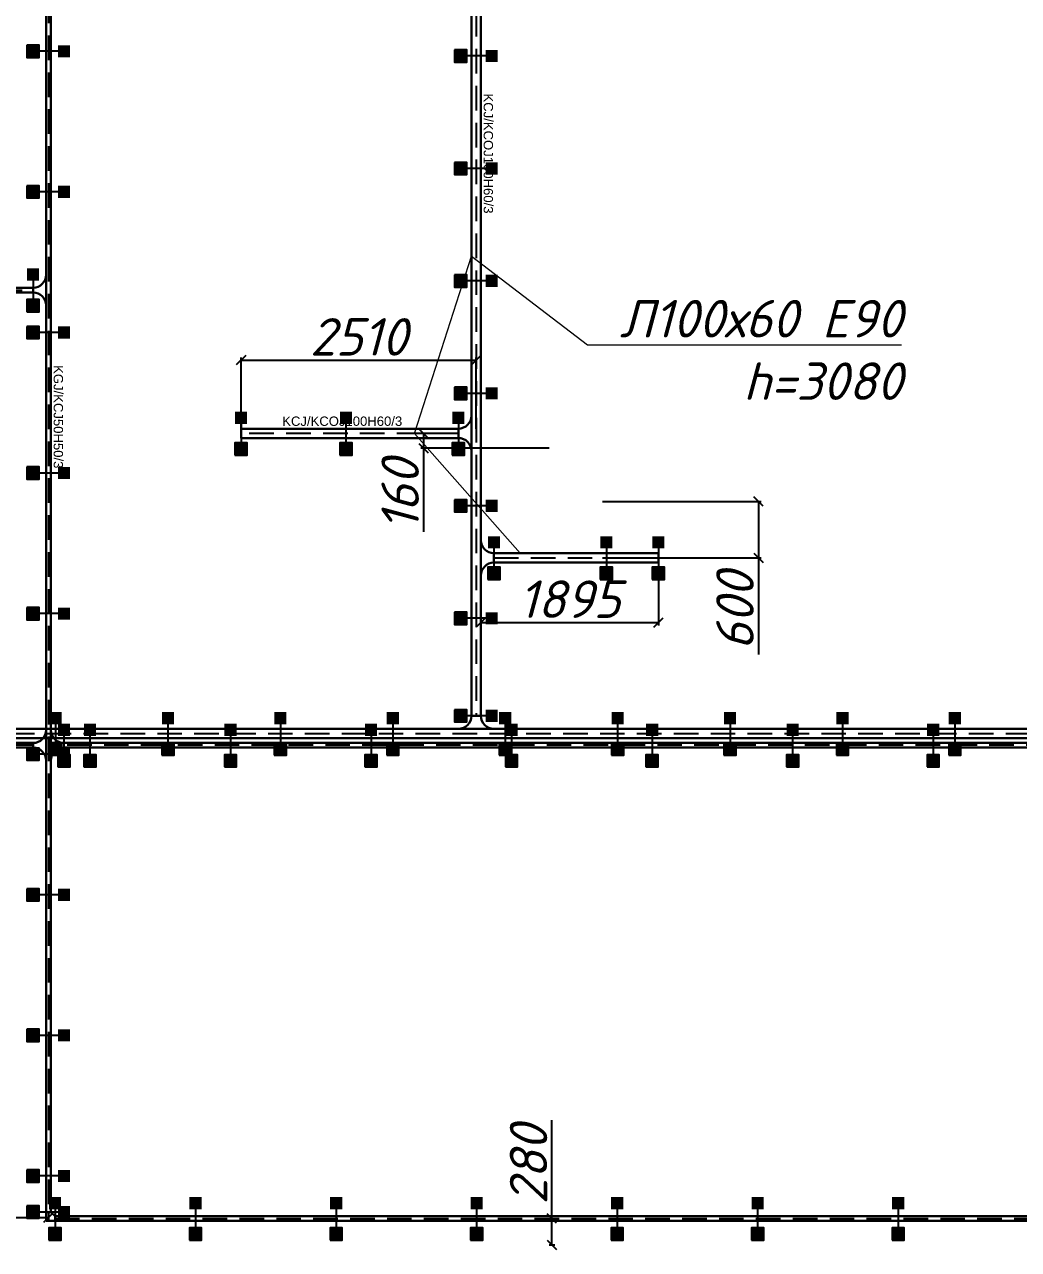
# Model space of a CAD drawing. Extents: x 221643 to 289394, y 86804 to 109436.
# Drawn here: x 222978 to 224039, y 86993 to 88300 of the extents above; entities that cross this region are included whole.
import ezdxf
from ezdxf import colors
from ezdxf.entities.mleader import LeaderData, LeaderLine
from ezdxf.math import Vec2, Vec3

# ---------------------------------------------------------------- set-up
doc = ezdxf.new("R2010")
doc.units = 0
doc.linetypes.add('DASHED2', pattern=[0.375, 0.25, -0.125])
doc.layers.get('Defpoints').update_dxf_attribs({"color": 140})
doc.layers.add('BAKS_opis', color=7, linetype='Continuous')
doc.layers.add("E_Прив'язки", color=24, linetype='Continuous')
for name, color, linetype, lineweight in [('E_Лотки', 5, 'Continuous', 30), ('E_Лотки_аварійні', 1, 'Continuous', 30), ('E_Позначення', 7, 'Continuous', 15)]:
    doc.layers.add(name, color=color, linetype=linetype, lineweight=lineweight)
doc.layers.add('E_Лотки_опори_опуски', color=2, linetype='Continuous', plot=False)
doc.styles.add('GOST 2.304', font='isocpeui.ttf')
doc.styles.add('ROMANS', font='ROMANS')
doc.styles.get("Standard").update_dxf_attribs({"font": 'arial.ttf'})
doc.styles.add('ГОСТ 2.304', font='isocpeui.ttf')
doc.dimstyles.new('1to10', dxfattribs={"dimtxt": 40, "dimasz": 10, "dimexe": 3, "dimexo": 0, "dimgap": 5, "dimtad": 1, "dimdec": 0, "dimlfac": 10, "dimrnd": 5, "dimtxsty": 'GOST 2.304', "dimblk": 'OBLIQUE', "dimcen": 2.5, "dimadec": 0, "dimazin": 0, "dimtfac": 1, "dimtdec": 0, "dimtmove": 0, "dimatfit": 3, "dimfxl": 1, "dimarcsym": 0})

# ---------------------------------------------------------------- blocks, each defined once
blk = doc.blocks.new('A$C3C5B6495')
at = {"linetype": 'Continuous'}
for p, q in [((0, 33), (0, 0)), ((14, 19), (14, 14))]:
    blk.add_line(p, q, dxfattribs=at)
for centre, start, end in [((14, 33), 180, 270), ((14, 0), 90, 180)]:
    blk.add_arc(centre, 14, start, end, dxfattribs=at)
blk = doc.blocks.new('TKD___50')
blk.add_blockref('A$C3C5B6495', (0, -16.5))
blk = doc.blocks.new('A$C4863500E')
at = {"linetype": 'Continuous'}
for p, q in [((380, 140), (0, 140)), ((240, 0), (140, 0))]:
    blk.add_line(p, q, dxfattribs=at)
for centre, start, end in [((0, 0), 0, 90), ((380, 0), 90, 180)]:
    blk.add_arc(centre, 140, start, end, dxfattribs=at)
blk = doc.blocks.new('TKD___100')
at = {"xscale": 0.1, "yscale": 0.1, "zscale": 0.1}
blk.add_blockref('A$C4863500E', (-19, -14), dxfattribs=at)
at = {"style": 'ROMANS', "flags": 9}
for tag, p in [('SYMBOL', (4.9, 15)), ('ID', (4.9, 14.7)), ('NAME', (4.9, 14.4)), ('TYP', (4.9, 14)), ('LENGTH', (4.9, 13.7)), ('ATT_1', (4.9, 13.4)), ('ATT_2', (4.9, 13)), ('ATT_3', (4.9, 12.7)), ('ATT_4', (4.9, 12.3)), ('ATT_5', (4.9, 11.9)), ('LUSTRO', (4.9, 11.6)), ('P1', (4.9, 11.2)), ('P2', (4.9, 10.9)), ('AN', (4.9, 10.6))]:
    blk.add_attdef(tag, p, '', height=0.3, dxfattribs=at)
blk = doc.blocks.new('BAKS_1511')
at = {"layer": 'BAKS_opis', "linetype": 'DASHED2', "ltscale": 105}
blk.add_line((0, 0), (5691.5, 0, 0), dxfattribs=at)
at = {"layer": 'E_Лотки'}
for points in [[(0, -2.5), (5691.5, -2.5, 0), (5691.5, 2.5, 0), (0, 2.5)], [(0, 2.5), (5691.5, 2.5, 0), (5691.5, -2.5, 0), (0, -2.5)], [(0, 2.5), (5691.5, 2.5, 0), (5691.5, 2.5, 0), (0, 2.5)], [(0, -2.5), (5691.5, -2.5, 0), (5691.5, -2.5, 0), (0, -2.5)]]:
    blk.add_3dface(points, dxfattribs=at)
at = {"flags": 1}
for tag, p in [('ID', (-7, 2.5)), ('LENGTH', (-7, 0)), ('ATT_1', (5691.5, 0, 0)), ('ATT_2', (5691.5, 0, 0)), ('ATT_3', (5691.5, 0, 0)), ('ATT_4', (5691.5, 0, 0)), ('ATT_5', (5691.5, 0, 0)), ('AN', (5691.5, 0, 0)), ('TYP', (5691.5, 0, 0)), ('NAME', (5691.5, 0, 0)), ('P1X', (5691.5, 0, 0)), ('P2X', (5691.5, 0, 0)), ('P1Y', (5691.5, 0, 0)), ('P2Y', (5691.5, 0, 0)), ('LUSTRO', (5691.5, 0, 0))]:
    blk.add_attdef(tag, p, '', height=2.5, dxfattribs=at)
at = {"layer": 'BAKS_opis'}
blk.add_attdef('SYMBOL', (2779.2, 5.5), '', height=10, dxfattribs=at)
blk = doc.blocks.new('A$C44C0357C')
at = {"linetype": 'Continuous'}
for p, q in [((0, 95), (50, 95)), ((0, 95), (0, 0)), ((95, 0), (0, 0)), ((50, 95), (95, 50)), ((95, 50), (95, 0))]:
    blk.add_line(p, q, dxfattribs=at)
blk = doc.blocks.new('KK___50')
at = {"xscale": 0.1, "yscale": 0.1, "zscale": 0.1, "rotation": 270}
blk.add_blockref('A$C44C0357C', (-2.5, 9.5), dxfattribs=at)
at = {"style": 'ROMANS', "flags": 9}
for tag, p in [('SYMBOL', (-1370.4, 2080.3)), ('ID', (-1370, 2080.3)), ('NAME', (-1369.7, 2080.3)), ('TYP', (-1369.4, 2080.3)), ('LENGTH', (-1369.1, 2080.3)), ('ATT_1', (-1368.7, 2080.3)), ('ATT_2', (-1368.4, 2080.3)), ('ATT_3', (-1368, 2080.3)), ('ATT_4', (-1367.7, 2080.3)), ('ATT_5', (-1367.3, 2080.3)), ('LUSTRO', (-1366.9, 2080.3)), ('P1', (-1366.6, 2080.3)), ('P2', (-1366.3, 2080.3)), ('AN', (-1366, 2080.3))]:
    blk.add_attdef(tag, p, '', height=0.3, rotation=90, dxfattribs=at)
blk = doc.blocks.new('BAKS_1512')
at = {"layer": 'BAKS_opis', "linetype": 'DASHED2', "ltscale": 105}
blk.add_line((0, 0), (0, -1688.5), dxfattribs=at)
at = {"layer": 'E_Лотки'}
for points in [[(-2.5, 0), (-2.5, -1688.5), (2.5, -1688.5), (2.5, 0)], [(-2.5, 0), (-2.5, -1688.5), (-2.5, -1688.5), (-2.5, 0)], [(2.5, 0), (2.5, -1688.5), (-2.5, -1688.5), (-2.5, 0)], [(2.5, 0), (2.5, -1688.5), (2.5, -1688.5), (2.5, 0)]]:
    blk.add_3dface(points, dxfattribs=at)
at = {"flags": 1}
for tag, p in [('LENGTH', (0, 0)), ('ID', (2.5, 0)), ('ATT_1', (0, -1695.5)), ('ATT_2', (0, -1695.5)), ('ATT_3', (0, -1695.5)), ('ATT_4', (0, -1695.5)), ('ATT_5', (0, -1695.5)), ('AN', (0, -1695.5)), ('TYP', (0, -1695.5)), ('NAME', (0, -1695.5)), ('P1X', (0, -1695.5)), ('P2X', (0, -1695.5)), ('P1Y', (0, -1695.5)), ('P2Y', (0, -1695.5))]:
    blk.add_attdef(tag, p, '', height=2.5, dxfattribs=at)
at = {"layer": 'BAKS_opis'}
blk.add_attdef('SYMBOL', (5.5, -784.8), '', height=10, rotation=270, dxfattribs=at)
blk = doc.blocks.new('BAKS_1514')
at = {"layer": 'BAKS_opis', "linetype": 'DASHED2', "ltscale": 105}
blk.add_line((0, 0), (-7077.8, 0), dxfattribs=at)
at = {"layer": 'E_Лотки'}
for points in [[(0, 2.5), (-7077.8, 2.5), (-7077.8, -2.5), (0, -2.5)], [(0, 2.5), (-7077.8, 2.5), (-7077.8, 2.5), (0, 2.5)], [(0, -2.5), (-7077.8, -2.5), (-7077.8, 2.5), (0, 2.5)], [(0, -2.5), (-7077.8, -2.5), (-7077.8, -2.5), (0, -2.5)]]:
    blk.add_3dface(points, dxfattribs=at)
at = {"flags": 1}
for tag, p in [('ATT_1', (-7077.8, 0)), ('ATT_2', (-7077.8, 0)), ('ATT_3', (-7077.8, 0)), ('ATT_4', (-7077.8, 0)), ('ATT_5', (-7077.8, 0)), ('AN', (-7077.8, 0)), ('TYP', (-7077.8, 0)), ('NAME', (-7077.8, 0)), ('P1X', (-7077.8, 0)), ('P2X', (-7077.8, 0)), ('P1Y', (-7077.8, 0)), ('P2Y', (-7077.8, 0)), ('LUSTRO', (-7077.8, 0)), ('LENGTH', (7, 0)), ('ID', (7, -2.5))]:
    blk.add_attdef(tag, p, '', height=2.5, dxfattribs=at)
at = {"layer": 'BAKS_opis'}
blk.add_attdef('SYMBOL', (-3598.4, 5.5), '', height=10, rotation=0, dxfattribs=at)
blk = doc.blocks.new('BAKS_1516')
at = {"layer": 'BAKS_opis', "linetype": 'DASHED2', "ltscale": 105}
blk.add_line((0, 0), (-77, 0), dxfattribs=at)
at = {"layer": 'E_Лотки'}
for points in [[(0, 2.5), (-77, 2.5), (-77, -2.5), (0, -2.5)], [(0, 2.5), (-77, 2.5), (-77, 2.5), (0, 2.5)], [(0, -2.5), (-77, -2.5), (-77, 2.5), (0, 2.5)], [(0, -2.5), (-77, -2.5), (-77, -2.5), (0, -2.5)]]:
    blk.add_3dface(points, dxfattribs=at)
at = {"flags": 1}
for tag, p in [('ATT_1', (-77, 0)), ('ATT_2', (-77, 0)), ('ATT_3', (-77, 0)), ('ATT_4', (-77, 0)), ('ATT_5', (-77, 0)), ('AN', (-77, 0)), ('TYP', (-77, 0)), ('NAME', (-77, 0)), ('P1X', (-77, 0)), ('P2X', (-77, 0)), ('P1Y', (-77, 0)), ('P2Y', (-77, 0)), ('LUSTRO', (-77, 0)), ('LENGTH', (0, 0)), ('ID', (0, -2.5))]:
    blk.add_attdef(tag, p, '', height=2.5, dxfattribs=at)
at = {"layer": 'BAKS_opis', "flags": 1}
blk.add_attdef('SYMBOL', (-38.5, 5.5), '', height=10, rotation=360, dxfattribs=at)
blk = doc.blocks.new('BAKS_1518')
at = {"layer": 'BAKS_opis', "linetype": 'DASHED2', "ltscale": 105}
blk.add_line((0, 0), (510.5, 0), dxfattribs=at)
at = {"layer": 'E_Лотки'}
for points in [[(0, -2.5), (510.5, -2.5), (510.5, 2.5), (0, 2.5)], [(0, 2.5), (510.5, 2.5), (510.5, -2.5), (0, -2.5)], [(0, 2.5), (510.5, 2.5), (510.5, 2.5), (0, 2.5)], [(0, -2.5), (510.5, -2.5), (510.5, -2.5), (0, -2.5)]]:
    blk.add_3dface(points, dxfattribs=at)
at = {"flags": 1}
for tag, p in [('ID', (0, 2.5)), ('LENGTH', (0, 0)), ('ATT_1', (510.5, 0)), ('ATT_2', (510.5, 0)), ('ATT_3', (510.5, 0)), ('ATT_4', (510.5, 0)), ('ATT_5', (510.5, 0)), ('AN', (510.5, 0)), ('TYP', (510.5, 0)), ('NAME', (510.5, 0)), ('P1X', (510.5, 0)), ('P2X', (510.5, 0)), ('P1Y', (510.5, 0)), ('P2Y', (510.5, 0)), ('LUSTRO', (510.5, 0))]:
    blk.add_attdef(tag, p, '', height=2.5, dxfattribs=at)
at = {"layer": 'BAKS_opis'}
blk.add_attdef('SYMBOL', (192.2, 5.5), '', height=10, dxfattribs=at)
blk = doc.blocks.new('BAKS_1594')
at = {"layer": 'BAKS_opis', "linetype": 'DASHED2', "ltscale": 105}
blk.add_line((0, 0), (175.5, 0), dxfattribs=at)
at = {"layer": 'E_Лотки_аварійні'}
for points in [[(0, -5), (175.5, -5), (175.5, 5), (0, 5)], [(0, 5), (175.5, 5), (175.5, -5), (0, -5)], [(0, 5), (175.5, 5), (175.5, 5), (0, 5)], [(0, -5), (175.5, -5), (175.5, -5), (0, -5)]]:
    blk.add_3dface(points, dxfattribs=at)
at = {"flags": 1}
for tag, p in [('ID', (0, 5)), ('LENGTH', (0, 0)), ('ATT_1', (175.5, 0)), ('ATT_2', (175.5, 0)), ('ATT_3', (175.5, 0)), ('ATT_4', (175.5, 0)), ('ATT_5', (175.5, 0)), ('AN', (175.5, 0)), ('TYP', (175.5, 0)), ('NAME', (175.5, 0)), ('P1X', (175.5, 0)), ('P2X', (175.5, 0)), ('P1Y', (175.5, 0)), ('P2Y', (175.5, 0)), ('LUSTRO', (175.5, 0))]:
    blk.add_attdef(tag, p, '', height=2.5, dxfattribs=at)
at = {"layer": 'BAKS_opis', "flags": 1}
blk.add_attdef('SYMBOL', (87.8, 8), '', height=10, dxfattribs=at)
blk = doc.blocks.new('BAKS_1595')
at = {"layer": 'BAKS_opis', "linetype": 'DASHED2', "ltscale": 105}
blk.add_line((0, 0), (-232, 0), dxfattribs=at)
at = {"layer": 'E_Лотки_аварійні'}
for points in [[(0, 5), (-232, 5), (-232, -5), (0, -5)], [(0, 5), (-232, 5), (-232, 5), (0, 5)], [(0, -5), (-232, -5), (-232, 5), (0, 5)], [(0, -5), (-232, -5), (-232, -5), (0, -5)]]:
    blk.add_3dface(points, dxfattribs=at)
at = {"flags": 1}
for tag, p in [('ATT_1', (-232, 0)), ('ATT_2', (-232, 0)), ('ATT_3', (-232, 0)), ('ATT_4', (-232, 0)), ('ATT_5', (-232, 0)), ('AN', (-232, 0)), ('TYP', (-232, 0)), ('NAME', (-232, 0)), ('P1X', (-232, 0)), ('P2X', (-232, 0)), ('P1Y', (-232, 0)), ('P2Y', (-232, 0)), ('LUSTRO', (-232, 0)), ('LENGTH', (0, 0)), ('ID', (0, -5))]:
    blk.add_attdef(tag, p, '', height=2.5, dxfattribs=at)
at = {"layer": 'BAKS_opis'}
blk.add_attdef('SYMBOL', (-188, 8), '', height=10, rotation=0, dxfattribs=at)
blk = doc.blocks.new('BAKS_1596')
at = {"layer": 'BAKS_opis', "linetype": 'DASHED2', "ltscale": 105}
blk.add_line((0, 0), (7421.4, 0), dxfattribs=at)
at = {"layer": 'E_Лотки_аварійні'}
for points in [[(0, -5), (7421.4, -5), (7421.4, 5), (0, 5)], [(0, 5), (7421.4, 5), (7421.4, -5), (0, -5)], [(0, 5), (7421.4, 5), (7421.4, 5), (0, 5)], [(0, -5), (7421.4, -5), (7421.4, -5), (0, -5)]]:
    blk.add_3dface(points, dxfattribs=at)
at = {"flags": 1}
for tag, p in [('ID', (0, 5)), ('LENGTH', (0, 0)), ('ATT_1', (7421.4, 0)), ('ATT_2', (7421.4, 0)), ('ATT_3', (7421.4, 0)), ('ATT_4', (7421.4, 0)), ('ATT_5', (7421.4, 0)), ('AN', (7421.4, 0)), ('TYP', (7421.4, 0)), ('NAME', (7421.4, 0)), ('P1X', (7421.4, 0)), ('P2X', (7421.4, 0)), ('P1Y', (7421.4, 0)), ('P2Y', (7421.4, 0)), ('LUSTRO', (7421.4, 0))]:
    blk.add_attdef(tag, p, '', height=2.5, dxfattribs=at)
at = {"layer": 'BAKS_opis'}
blk.add_attdef('SYMBOL', (3638.7, 8), '', height=10, dxfattribs=at)
blk = doc.blocks.new('BAKS_1640')
at = {"layer": 'BAKS_opis', "linetype": 'DASHED2', "ltscale": 105}
blk.add_line((0, 0), (0, -1184), dxfattribs=at)
at = {"layer": 'E_Лотки_аварійні'}
for points in [[(-5, 0), (-5, -1184), (5, -1184), (5, 0)], [(5, 0), (5, -1184), (-5, -1184), (-5, 0)], [(5, 0), (5, -1184), (5, -1184), (5, 0)], [(-5, 0), (-5, -1184), (-5, -1184), (-5, 0)]]:
    blk.add_3dface(points, dxfattribs=at)
at = {"flags": 1}
for tag, p in [('LENGTH', (0, 0)), ('ID', (5, 0)), ('ATT_1', (0, -1184)), ('ATT_2', (0, -1184)), ('ATT_3', (0, -1184)), ('ATT_4', (0, -1184)), ('ATT_5', (0, -1184)), ('AN', (0, -1184)), ('TYP', (0, -1184)), ('NAME', (0, -1184)), ('P1X', (0, -1184)), ('P2X', (0, -1184)), ('P1Y', (0, -1184)), ('P2Y', (0, -1184)), ('LUSTRO', (0, -1184))]:
    blk.add_attdef(tag, p, '', height=2.5, dxfattribs=at)
at = {"layer": 'BAKS_opis'}
blk.add_attdef('SYMBOL', (8, -520), '', height=10, rotation=270, dxfattribs=at)
blk = doc.blocks.new('_None')
blk = doc.blocks.new('podpora_200')
for points in [[(-6.5, 10), (0, 10), (6.5, 10), (6.5, 23.1), (-6.5, 23.1)], [(-6.5, -23.1), (6.5, -23.1), (6.5, -10), (-6.5, -10)]]:
    blk.add_hatch(color=256).paths.add_polyline_path(points)
blk.add_line((0, 10), (0, -10))
blk.add_lwpolyline([(-6.5, -23.1), (6.5, -23.1), (6.5, -10), (-6.5, -10)], close=True)
at = {"style": 'ROMANS', "flags": 9}
for tag, p in [('SYMBOL', (3.3, 14.9)), ('TYP', (3.3, 13.9)), ('ATT_1', (3.3, 13.2)), ('ATT_2', (3.3, 12.9)), ('ID', (3.3, 14.5)), ('NAME', (3.3, 14.2)), ('LENGTH', (3.3, 13.6)), ('ATT_3', (3.3, 12.5)), ('ATT_4', (3.3, 12.2)), ('ATT_5', (3.3, 11.8)), ('AN', (3.3, 10.8)), ('ELEM', (3.3, 10.5)), ('P1', (3.3, 11.4)), ('P2', (3.3, 11.1))]:
    blk.add_attdef(tag, p, '', height=0.3, dxfattribs=at)
blk = doc.blocks.new('_Oblique')
at = {"color": 0, "linetype": 'ByBlock', "lineweight": -2}
blk.add_line((-0.5, -0.5), (0.5, 0.5), dxfattribs=at)
blk = doc.blocks.new('*D1617')
at = {"layer": 'Defpoints', "color": 0, "transparency": 16777216}
for p in [(223460, 87942), (223209, 87869), (223460, 87869)]:
    blk.add_point(p, dxfattribs=at)
at = {"layer": "E_Прив'язки", "color": 0, "lineweight": -2, "transparency": 16777216}
for p, q in [((223209, 87869), (223209, 87945)), ((223460, 87869), (223460, 87945)), ((223209, 87942), (223460, 87942))]:
    blk.add_line(p, q, dxfattribs=at)
at = {"layer": "E_Прив'язки", "color": 0, "lineweight": -2, "transparency": 16777216, "xscale": 10, "yscale": 10, "zscale": 10, "rotation": 180}
blk.add_blockref('_Oblique', (223209, 87942), dxfattribs=at)
at = {"layer": "E_Прив'язки", "color": 0, "lineweight": -2, "transparency": 16777216, "xscale": 10, "yscale": 10, "zscale": 10}
blk.add_blockref('_Oblique', (223460, 87942), dxfattribs=at)
at = {"layer": "E_Прив'язки", "color": 0, "transparency": 16777216, "insert": (223334.5, 87967), "char_height": 40, "attachment_point": 5, "style": 'GOST 2.304'}
blk.add_mtext('2510', dxfattribs=at)
blk = doc.blocks.new('*D1618')
at = {"layer": 'Defpoints', "color": 0, "transparency": 16777216}
for p in [(223654.5, 87726.2), (223465, 87712.2), (223654.5, 87662.1)]:
    blk.add_point(p, dxfattribs=at)
at = {"layer": "E_Прив'язки", "color": 0, "lineweight": -2, "transparency": 16777216}
for p, q in [((223654.5, 87726.2), (223654.5, 87659.1)), ((223465, 87712.2), (223465, 87659.1)), ((223465, 87662.1), (223654.5, 87662.1))]:
    blk.add_line(p, q, dxfattribs=at)
at = {"layer": "E_Прив'язки", "color": 0, "lineweight": -2, "transparency": 16777216, "xscale": 10, "yscale": 10, "zscale": 10, "rotation": 180}
blk.add_blockref('_Oblique', (223465, 87662.1), dxfattribs=at)
at = {"layer": "E_Прив'язки", "color": 0, "lineweight": -2, "transparency": 16777216, "xscale": 10, "yscale": 10, "zscale": 10}
blk.add_blockref('_Oblique', (223654.5, 87662.1), dxfattribs=at)
at = {"layer": "E_Прив'язки", "color": 0, "transparency": 16777216, "insert": (223559.8, 87687.1), "char_height": 40, "attachment_point": 5, "style": 'GOST 2.304'}
blk.add_mtext('1895', dxfattribs=at)
blk = doc.blocks.new('*D1619')
at = {"layer": 'Defpoints', "color": 0, "transparency": 16777216}
for p in [(223595, 87791.2), (223595, 87731.2), (223761.3, 87731.2)]:
    blk.add_point(p, dxfattribs=at)
at = {"layer": "E_Прив'язки", "color": 0, "lineweight": -2, "transparency": 16777216}
for p, q in [((223595, 87791.2), (223764.3, 87791.2)), ((223761.3, 87791.2), (223761.3, 87731.2)), ((223595, 87731.2), (223764.3, 87731.2)), ((223761.3, 87731.2), (223761.3, 87628.1))]:
    blk.add_line(p, q, dxfattribs=at)
at = {"layer": "E_Прив'язки", "color": 0, "lineweight": -2, "transparency": 16777216, "xscale": 10, "yscale": 10, "zscale": 10}
for p, rotation in [((223761.3, 87791.2), 90), ((223761.3, 87731.2), 270)]:
    blk.add_blockref('_Oblique', p, dxfattribs=dict(at, rotation=rotation))
at = {"layer": "E_Прив'язки", "color": 0, "transparency": 16777216, "insert": (223736.3, 87674.6), "char_height": 40, "attachment_point": 5, "rotation": 90, "style": 'GOST 2.304'}
blk.add_mtext('600', dxfattribs=at)
blk = doc.blocks.new('*D1620')
at = {"layer": 'Defpoints', "color": 0, "transparency": 16777216}
for p in [(223435.2, 87864), (223403.9, 87848.2), (223538, 87848.2)]:
    blk.add_point(p, dxfattribs=at)
at = {"layer": "E_Прив'язки", "color": 0, "lineweight": -2, "transparency": 16777216}
for p, q in [((223435.2, 87864), (223400.9, 87864)), ((223403.9, 87864), (223403.9, 87848.2)), ((223538, 87848.2), (223400.9, 87848.2)), ((223403.9, 87848.2), (223403.9, 87758.9))]:
    blk.add_line(p, q, dxfattribs=at)
at = {"layer": "E_Прив'язки", "color": 0, "lineweight": -2, "transparency": 16777216, "xscale": 10, "yscale": 10, "zscale": 10}
for p, rotation in [((223403.9, 87864), 90), ((223403.9, 87848.2), 270)]:
    blk.add_blockref('_Oblique', p, dxfattribs=dict(at, rotation=rotation))
at = {"layer": "E_Прив'язки", "color": 0, "transparency": 16777216, "insert": (223378.9, 87798.5), "char_height": 40, "attachment_point": 5, "rotation": 90, "style": 'GOST 2.304'}
blk.add_mtext('160', dxfattribs=at)
blk = doc.blocks.new('*D1626')
at = {"layer": 'Defpoints', "color": 0, "transparency": 16777216}
for p in [(223538, 87026.2), (223540.9, 87026.2), (223538, 86998.2)]:
    blk.add_point(p, dxfattribs=at)
at = {"layer": "E_Прив'язки", "color": 0, "lineweight": -2, "transparency": 16777216}
for p, q in [((223540.9, 87026.2), (223540.9, 87131.1)), ((223538, 87026.2), (223543.9, 87026.2)), ((223540.9, 86998.2), (223540.9, 87026.2)), ((223538, 86998.2), (223543.9, 86998.2))]:
    blk.add_line(p, q, dxfattribs=at)
at = {"layer": "E_Прив'язки", "color": 0, "lineweight": -2, "transparency": 16777216, "xscale": 10, "yscale": 10, "zscale": 10}
for p, rotation in [((223540.9, 87026.2), 90), ((223540.9, 86998.2), 270)]:
    blk.add_blockref('_Oblique', p, dxfattribs=dict(at, rotation=rotation))
at = {"layer": "E_Прив'язки", "color": 0, "transparency": 16777216, "insert": (223515.9, 87083.7), "char_height": 40, "attachment_point": 5, "rotation": 90, "style": 'GOST 2.304'}
blk.add_mtext('280', dxfattribs=at)
blk = doc.blocks.new('*D1628')
at = {"layer": 'Defpoints', "color": 0, "transparency": 16777216}
for p in [(223003.5, 87033.2), (223003.5, 87027.4), (222752, 86998.2)]:
    blk.add_point(p, dxfattribs=at)
at = {"layer": "E_Прив'язки", "color": 0, "lineweight": -2, "transparency": 16777216}
for p, q in [((222752, 86998.2), (222752, 87030.4)), ((223003.5, 87033.2), (223003.5, 87024.4)), ((222752, 87027.4), (223003.5, 87027.4))]:
    blk.add_line(p, q, dxfattribs=at)
at = {"layer": "E_Прив'язки", "color": 0, "lineweight": -2, "transparency": 16777216, "xscale": 10, "yscale": 10, "zscale": 10, "rotation": 180}
blk.add_blockref('_Oblique', (222752, 87027.4), dxfattribs=at)
at = {"layer": "E_Прив'язки", "color": 0, "lineweight": -2, "transparency": 16777216, "xscale": 10, "yscale": 10, "zscale": 10}
blk.add_blockref('_Oblique', (223003.5, 87027.4), dxfattribs=at)
at = {"layer": "E_Прив'язки", "color": 0, "transparency": 16777216, "insert": (222877.8, 87052.4), "char_height": 40, "attachment_point": 5, "style": 'GOST 2.304'}
blk.add_mtext('2515', dxfattribs=at)

msp = doc.modelspace()

# ---------------------------------------------------------------- block references
at = {"layer": 'E_Лотки'}
for name, p in [('BAKS_1512', (223003.5036, 88721.6718)), ('BAKS_1518', (222476.5036, 88016.909))]:
    msp.add_blockref(name, p, dxfattribs=at).add_auto_attribs({'SYMBOL': 'KGJ/KCJ50H50/3'})
at = {"layer": 'E_Лотки', "rotation": 180}
for p in [(223001.0036, 88016.909), (223001.0036, 87531.1718)]:
    msp.add_blockref('TKD___50', p, dxfattribs=at)
at = {"layer": 'E_Лотки', "xscale": -1}
for name, p, rotation in [('TKD___50', (223006.0036, 87531.1718), 180), ('KK___50', (223003.5036, 87033.1718), 180.0000000000037)]:
    msp.add_blockref(name, p, dxfattribs=dict(at, rotation=rotation))
at = {"layer": 'E_Лотки'}
for name, p in [('BAKS_1514', (230097.8036, 87531.1718)), ('BAKS_1516', (222987.0036, 87531.1718)), ('BAKS_1511', (223010.5036, 87026.1718))]:
    msp.add_blockref(name, p, dxfattribs=at)
at = {"layer": 'E_Лотки_аварійні'}
for name, p in [('BAKS_1640', (223460.0035, 88746.6998)), ('BAKS_1595', (223441.0035, 87864.0127))]:
    msp.add_blockref(name, p, dxfattribs=at).add_auto_attribs({'SYMBOL': 'KCJ/KCOJ100H60/3'})
at = {"layer": 'E_Лотки_аварійні', "xscale": -1}
for p, rotation in [((223455.0035, 87864.0127), 270), ((223465.0035, 87731.1718), 90), ((223460.0035, 87548.6712), 180)]:
    msp.add_blockref('TKD___100', p, dxfattribs=dict(at, rotation=rotation))
at = {"layer": 'E_Лотки_аварійні'}
for name, p in [('BAKS_1594', (223479.0035, 87731.1718)), ('BAKS_1596', (222411.0036, 87543.6712))]:
    msp.add_blockref(name, p, dxfattribs=at)
at = {"layer": 'E_Лотки_опори_опуски', "rotation": 270}
for p in [(223003.5036, 88271.6718), (223460.0035, 88266.6998), (223460.0035, 88146.6998), (223003.5036, 88121.6718), (223460.0035, 88026.6998), (223003.5036, 87971.6718), (223460.0035, 87906.6998), (223003.5036, 87821.6718), (223460.0035, 87786.6998), (223003.5036, 87671.6718), (223460.0035, 87666.6998), (223460.0035, 87562.6712), (223003.5036, 87521.6718), (223003.5036, 87371.6718), (223003.5036, 87221.6718), (223003.5036, 87071.6718), (223003.5036, 87033.1718)]:
    msp.add_blockref('podpora_200', p, dxfattribs=at)
at = {"layer": 'E_Лотки_опори_опуски'}
for p in [(222987.0036, 88016.909), (223209.0036, 87864.0127), (223321.0035, 87864.0127), (223441.0035, 87864.0127), (223479.0035, 87731.1718), (223599.0035, 87731.1718), (223654.5035, 87731.1718), (223011.0036, 87543.6712), (223131.0036, 87543.6712), (223251.0036, 87543.6712), (223371.0036, 87543.6712), (223491.0036, 87543.6712), (223611.0036, 87543.6712), (223731.0036, 87543.6712), (223851.0036, 87543.6712), (223971.0036, 87543.6712), (223020.0036, 87531.1718), (223047.8036, 87531.1718), (223197.8036, 87531.1718), (223347.8036, 87531.1718), (223497.8036, 87531.1718), (223647.8036, 87531.1718), (223797.8036, 87531.1718), (223947.8036, 87531.1718), (223010.5036, 87026.1718), (223160.5036, 87026.1718), (223310.5036, 87026.1718), (223460.5036, 87026.1718), (223610.5036, 87026.1718), (223760.5036, 87026.1718), (223910.5036, 87026.1718)]:
    msp.add_blockref('podpora_200', p, dxfattribs=at)

# ---------------------------------------------------------------- dimensions: what is measured, and where the dimension line sits
at = {"layer": "E_Прив'язки"}
for base, p1, p2, picture, middle in [((223654.5035, 87662.1479), (223465.0035, 87712.1718), (223654.5035, 87726.1718), '*D1618', (223559.7535, 87687.1479)), ((223003.5036, 87027.3667), (222752.0036, 86998.1718), (223003.5036, 87033.1718), '*D1628', (222877.7536, 87052.3667))]:
    dim = msp.add_linear_dim(base=base, p1=p1, p2=p2, dimstyle='1to10', dxfattribs=at)
    dim.commit()
    dim.dimension.update_dxf_attribs({"geometry": picture, "text_midpoint": middle})
dim = msp.add_linear_dim(base=(223540.8806, 87026.1718), p1=(223538.0036, 86998.1718), p2=(223538.0036, 87026.1718), angle=90, dimstyle='1to10', dxfattribs=at)
dim.commit()
dim.dimension.update_dxf_attribs({"geometry": '*D1626', "text_midpoint": (223515.8806, 87083.6566)})

# ---------------------------------------------------------------- next in the draw order: leaders
at = {"layer": 'E_Позначення'}
ml = msp.add_multileader_mtext('Standard', dxfattribs=at)
ml.set_content('Л100х60 Е90\\Ph=3080', color=256, style='ГОСТ 2.304')
ml.set_leader_properties(color=256, linetype='ByLayer', lineweight=-1)
ml.set_arrow_properties(name='NONE')
ml.build(insert=Vec2(0, 0))
ml.multileader.update_dxf_attribs({"has_dogleg": 0, "text_left_attachment_type": 6, "text_right_attachment_type": 6, "dogleg_length": 0, "arrow_head_size": 0.1})
ctx = ml.context
ctx.base_point, ctx.char_height, ctx.arrow_head_size, ctx.landing_gap_size, ctx.plane_origin = Vec3(223578.8815, 87958.4114), 40, 0.1, 10, Vec3(226208.8665, 87794.4658)
ctx.left_attachment, ctx.right_attachment, ctx.text_align_type = 6, 6, 2
notes = []
notes.append((ctx, [(0, (1, 1, 0), (223578.8815, 87958.4114), (1, 0), 0, [(2, [(223506.8871, 87736.1718), (223394.2652, 87864.0127), (223455.0035, 88053.0411)], 0, [])])]))
ctx.mtext.insert, ctx.mtext.alignment, ctx.mtext.flow_direction = Vec3(223914.9118, 88006.4114), 3, 5
ctx.mtext.has_bg_fill, ctx.mtext.bg_color, ctx.mtext.bg_scale_factor, ctx.mtext.bg_transparency, ctx.mtext.use_window_bg_color = 1, -1027028792, 1.5, 0, 1
for ctx, leaders in notes:
    for number, flags, end, landing, length, lines in leaders:
        leader = LeaderData()
        leader.index, (leader.has_last_leader_line, leader.has_dogleg_vector, leader.attachment_direction) = number, flags
        leader.last_leader_point, leader.dogleg_vector, leader.dogleg_length = Vec3(end), Vec3(landing), length
        for number, points, colour, breaks in lines:
            line = LeaderLine()
            line.index, line.vertices, line.color, line.breaks = number, Vec3.list(points), colors.encode_raw_color(colour), breaks
            leader.lines.append(line)
        ctx.leaders.append(leader)

# ---------------------------------------------------------------- next in the draw order: dimensions: what is measured, and where the dimension line sits
at = {"layer": "E_Прив'язки"}
dim = msp.add_linear_dim(base=(223460.0035, 87942.0465), p1=(223209.0036, 87869.0127), p2=(223460.0035, 87869.0127), dimstyle='1to10', dxfattribs=at)
dim.commit()
dim.dimension.update_dxf_attribs({"geometry": '*D1617', "text_midpoint": (223334.5035, 87967.0465)})
for base, p1, p2, picture, middle in [((223403.9438, 87848.1718), (223435.1975, 87864.0127), (223538.0036, 87848.1718), '*D1620', (223378.9438, 87798.5354)), ((223761.2957, 87731.1718), (223595.0036, 87791.1718), (223595.0036, 87731.1718), '*D1619', (223736.2957, 87674.6112))]:
    dim = msp.add_linear_dim(base=base, p1=p1, p2=p2, angle=90, dimstyle='1to10', dxfattribs=at)
    dim.commit()
    dim.dimension.update_dxf_attribs({"geometry": picture, "text_midpoint": middle})

doc.saveas('drawing.dxf')
